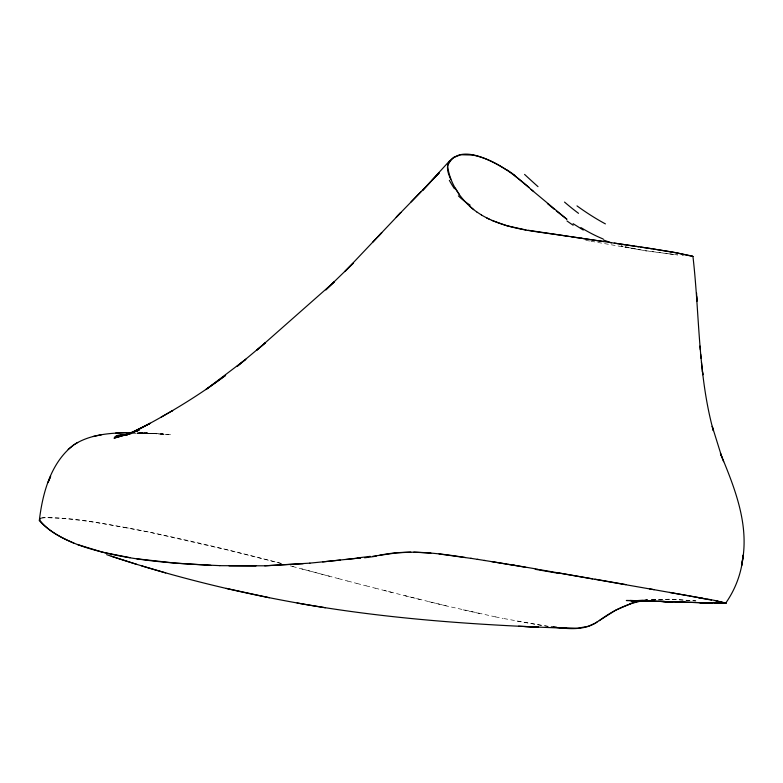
<?xml version="1.0" encoding="UTF-8"?>
<svg xmlns="http://www.w3.org/2000/svg" width="783" height="783" viewBox="0 0 783 783"><rect width="100%" height="100%" fill="white"/><g stroke="black" fill="none" stroke-linecap="round" stroke-linejoin="round"><path stroke-width="0.59" stroke-dasharray="3.92 2.94" d="M41.597 517.827C75.197 516.741 108.534 525.001 141.517 530.59C188.801 540.104 235.712 551.408 282.32 563.77M137.632 433.205L147.312 432.285L137.573 433.205M132.699 433.665L136.35 433.312M651.73 599.67L670.679 599.21L695.901 600.884M651.799 599.631L670.61 599.21L695.774 600.913M651.525 599.69L656.095 599.338M137.299 433.381L142.8 433.087L136.751 433.391M137.465 433.361L144.669 433.126L137.465 433.361L142.8 433.087M142.398 433.253L146.861 433.185L139.736 433.293L152.421 433.391L145.491 433.263M48.184 517.68L64.089 518.415L85.367 520.949A158.636 17.696 13.1 0 1 93.627 522.163L101.271 523.357M137.426 432.608L171.105 434.702L137.583 432.588M161.141 433.87L163.158 433.978L148.829 433.312L165.957 434.232M682.11 255.503L683.588 255.698M669.69 253.937L643.597 250.433L624.912 246.714M674.603 254.553L677.677 254.945L645.495 250.844L625 246.968M673.037 254.358L669.876 253.946M544.821 625.832L548.11 626.302M548.188 626.4L517.406 621.203M102.24 523.504L108.152 524.483A158.088 17.637 13.1 0 1 124.546 527.36M541.474 625.382L502.95 618.384M585.772 240.342L590.49 241.164M591.028 241.252L640.279 249.875M124.546 527.36L129.831 528.349M130.898 528.545L140.568 530.414A158.802 17.715 13.1 0 1 150.414 532.391L227.276 549.94L283.045 563.887M495.404 616.857L503.019 618.423M495.463 616.887L446.427 605.934L402.188 595.021M479.685 613.52L463.272 609.849M446.29 605.876L428.878 601.667M420.265 599.563L384.159 590.451M621.183 246.019L623.102 246.508M375.106 588.131L393.389 592.829M366.013 585.801L375.223 588.19M356.891 583.443L366.101 585.841M621.085 245.735L623.004 246.234M347.74 581.064L356.97 583.472M338.579 578.657L347.838 581.094M290.307 565.874L293.361 566.608M338.726 578.696L301.758 568.918M292.588 566.481L329.633 576.288M40.892 518.346A154.329 11.588 11.5 0 1 47.704 517.573"/><path stroke-width="1.17" d="M39.483 519.276C42.781 492.272 51.247 461.833 74.013 444.715C91.464 433.449 113.251 432.852 133.364 432.539M742.538 560.256L741.687 565.434L743.126 555.108C741.755 572.353 735.619 589.08 725.645 603.204M742.529 560.403C748.979 523.064 734.366 487.134 720.429 453.367L723.6 461.667M47.949 482.651L50.631 476.338L48.389 481.594M450.499 160.427C445.096 165.605 448.042 173.503 450.763 179.238M39.825 518.943L39.219 520.558C51.267 533.703 68.356 541.679 85.132 547.229C128.598 560.951 174.629 563.652 219.876 565.629M449.599 160.867L422.399 190.621L439.302 172.749L431.893 180.501M149.436 423.691L150.111 423.349L137.974 429.759C168.433 413.786 198.06 396.041 225.592 375.37L205.86 389.582L245.833 359.24L237.141 366.375L265.417 342.729L257 350.03L334.204 281.9L325.777 289.896L353.25 263.215L344.863 271.574L400.906 212.428L396.208 217.282M378.052 236.613L381.742 232.688L372.63 242.319M396.805 216.676L430.503 181.979M411.006 201.985L420.882 191.864M40.354 518.297L39.434 519.706C47.557 530.962 61.338 537.598 73.866 543.128M68.16 449.373L74.013 444.715M559.238 627.623L577.462 628.25L588.268 626.302L594.982 623.307L615.673 610.163L630.393 603.869M599.249 620.635C613.334 610.172 629.601 602.196 647.198 600.16M454.14 157.334L460.658 154.75L472.296 155.024A22.218 9.582 22.9 0 1 474.146 155.347C495.208 159.977 513.031 173.679 529.073 187.45M77.664 442.473L74.865 444.176M597.135 622.005C583.678 631.215 566.5 628.729 551.32 626.831M161.132 417.143L172.671 410.537L171.898 410.958M150.111 423.349L126.024 435.27L139.198 429.27L126.406 434.878L138.728 429.759M138.757 429.73L126.768 434.585L139.335 429.887L127.149 434.379L114.015 438.157L128.06 434.154L114.837 436.963L128.706 434.085L115.551 436.376L129.528 434.007L116.804 435.612L130.878 433.851M127.149 434.379L137.867 430.816M101.614 434.722L93.118 436.532M640.24 601.275L647.228 600.121M379.579 555.274C407.972 549.333 437.071 553.111 465.386 557.516M376.31 555.783L396.541 552.876L410.752 552.132M372.806 556.292L376.388 555.734M360.66 557.839L322.645 561.9M360.542 557.878L345.724 559.532M340.292 560.099L309.765 563.143M309.921 563.143L264.537 565.815L219.759 565.678M303.158 563.731L264.762 565.815M115.59 433.087L126.523 432.588M643.244 600.395L631.421 600.796L647.521 600.238M635.444 600.678L639.486 600.639L626.331 600.512L643.509 600.688M255.943 565.972L229.028 565.864M131.25 432.519L133.306 432.549M647.492 600.786L630.08 600.532L651.407 600.923L633.76 600.59M413.786 552.142L430.904 553.101M637.303 600.678L635.542 600.63L645.926 600.923M723.316 603.331L700.227 602.675L712.266 603.027M699.141 602.656L708.958 602.91L677.138 601.961L710.181 602.969M663.084 601.501L672.734 601.853L647.942 600.962L684.998 602.235L661.586 601.461M658.415 601.364L667.997 601.667M660.03 601.413L671.217 601.794M649.684 601.06L653.306 601.187L646.259 600.923L655.058 601.256L644.536 600.874M566.226 628.191C476.142 625.069 385.911 618.864 297.09 602.998M524.659 626.517L538.381 627.056L518.542 626.234M210.735 565.306L175.314 563.114L136.722 558.798M716.102 602.763L725.743 603.106L716.817 600.952M713.313 602.519L726.321 603.223L714.615 600.541M713.391 602.509L716.2 602.763M553.268 626.977L556.899 627.379M439.077 553.953L471.669 558.465M566.08 236.016C537.539 231.386 507.002 230.065 481.486 215.012M566.295 236.075L568.83 236.437M581.769 238.316L528.329 230.29M571.13 236.74L603.448 241.526M600.62 241.105L608.939 242.339M614.312 243.121L649.743 248.426M608.783 242.309L634.651 246.136M581.534 238.267L600.688 241.125M635.747 246.312L638.908 246.782M640.748 247.056L651.75 248.74M470.72 558.299L478.247 559.483M649.939 248.456L670.189 251.734M652.993 248.935L656.007 249.415M477.278 559.307L485.098 560.559M656.741 249.523L671.931 252.038A22.922 0.744 9 0 1 673.899 252.38L690.684 255.757M484.276 560.413L507.1 564.142M491.724 561.617L514.862 565.443M325.376 607.745C251.216 595.932 177.858 578.568 106.645 554.667M130.076 557.692L102.671 552.25L77.409 544.498M508.05 564.318L525.618 567.293M539.311 569.584L654.128 589.697M556.507 572.549L592.604 578.852M669.524 592.418L703.026 598.369M649.45 588.865L688.423 595.746M689.686 596L705.561 598.848M677.491 253.017L692.965 256.491L692.348 256.286M525.941 229.977L506.846 225.729L491.753 220.375M269.323 597.723L226.179 588.376M141.684 565.874L165.702 572.921M111.225 556.204L136.653 564.347M611.366 242.857L603.448 239.989M489.982 219.563L486.507 217.84M583.266 230.055L573.107 223.684M481.476 215.012L476.71 211.88M506.131 169.647C491.362 160.388 457.703 141.968 447.592 165.898C449.843 184.308 461.784 201.162 476.71 211.89M514.304 175.304L533.634 191.532M473.676 209.629L469.399 206.017M556.292 210.95L566.941 219.299L531.08 189.457M554.168 209.198L547.386 203.521M459.474 194.713L455.266 188.086M721.769 456.9L712.246 426.353L713.323 430.63C697.839 373.843 699.659 314.492 692.955 256.511M702.4 370.985L702.831 374.783L701.46 362.157M700.716 354.317L701.098 358.457M699.973 346.066L700.296 349.776M696.694 296.571L696.87 301.298L696.567 293.067M691.33 255.865A76.264 1.683 10.2 0 1 692.593 256.325M603.155 238.991A424.954 146.989 66.4 0 1 580.957 227.608M578.52 213.328A387.017 138.63 68.1 0 1 564.533 202.083M537.999 186.648A401.571 67.563 51.5 0 1 524.571 174.403M450.342 160.368A89.487 35.46 18.4 0 1 453.905 157.226M454.463 188.723A491.704 213.553 -39.4 0 1 449.354 180.315M470.172 205.156A380.93 162.404 -45.8 0 1 458.378 195.848M698.671 597.762A124.644 1.233 9.4 0 1 711.473 600.091M630.227 603.615A1033.325 276.986 56 0 1 640.005 600.904M370.242 556.331A386.078 12.322 -2.5 0 1 357.391 557.927M512.65 564.974A133.316 2.261 10 0 1 537.901 569.251M594.914 579.156A160.378 0.803 9.9 0 1 625.862 584.598M670.297 251.734A29.333 0.969 9 0 1 677.657 253.036M506.493 169.559A70.039 24.009 23.9 0 1 514.705 175.275M573.156 225.22A386.616 164.587 77.5 0 1 566.97 220.933M605.406 223.889A496.216 163.451 64 0 1 576.993 205.9M535.22 569.319A197.913 2.222 9.9 0 1 557.457 573.146M376.026 556.204A388.769 13.321 -2.1 0 1 364.575 557.78M706.726 598.936A184.719 2.418 9.1 0 1 717.531 601.001"/></g></svg>
